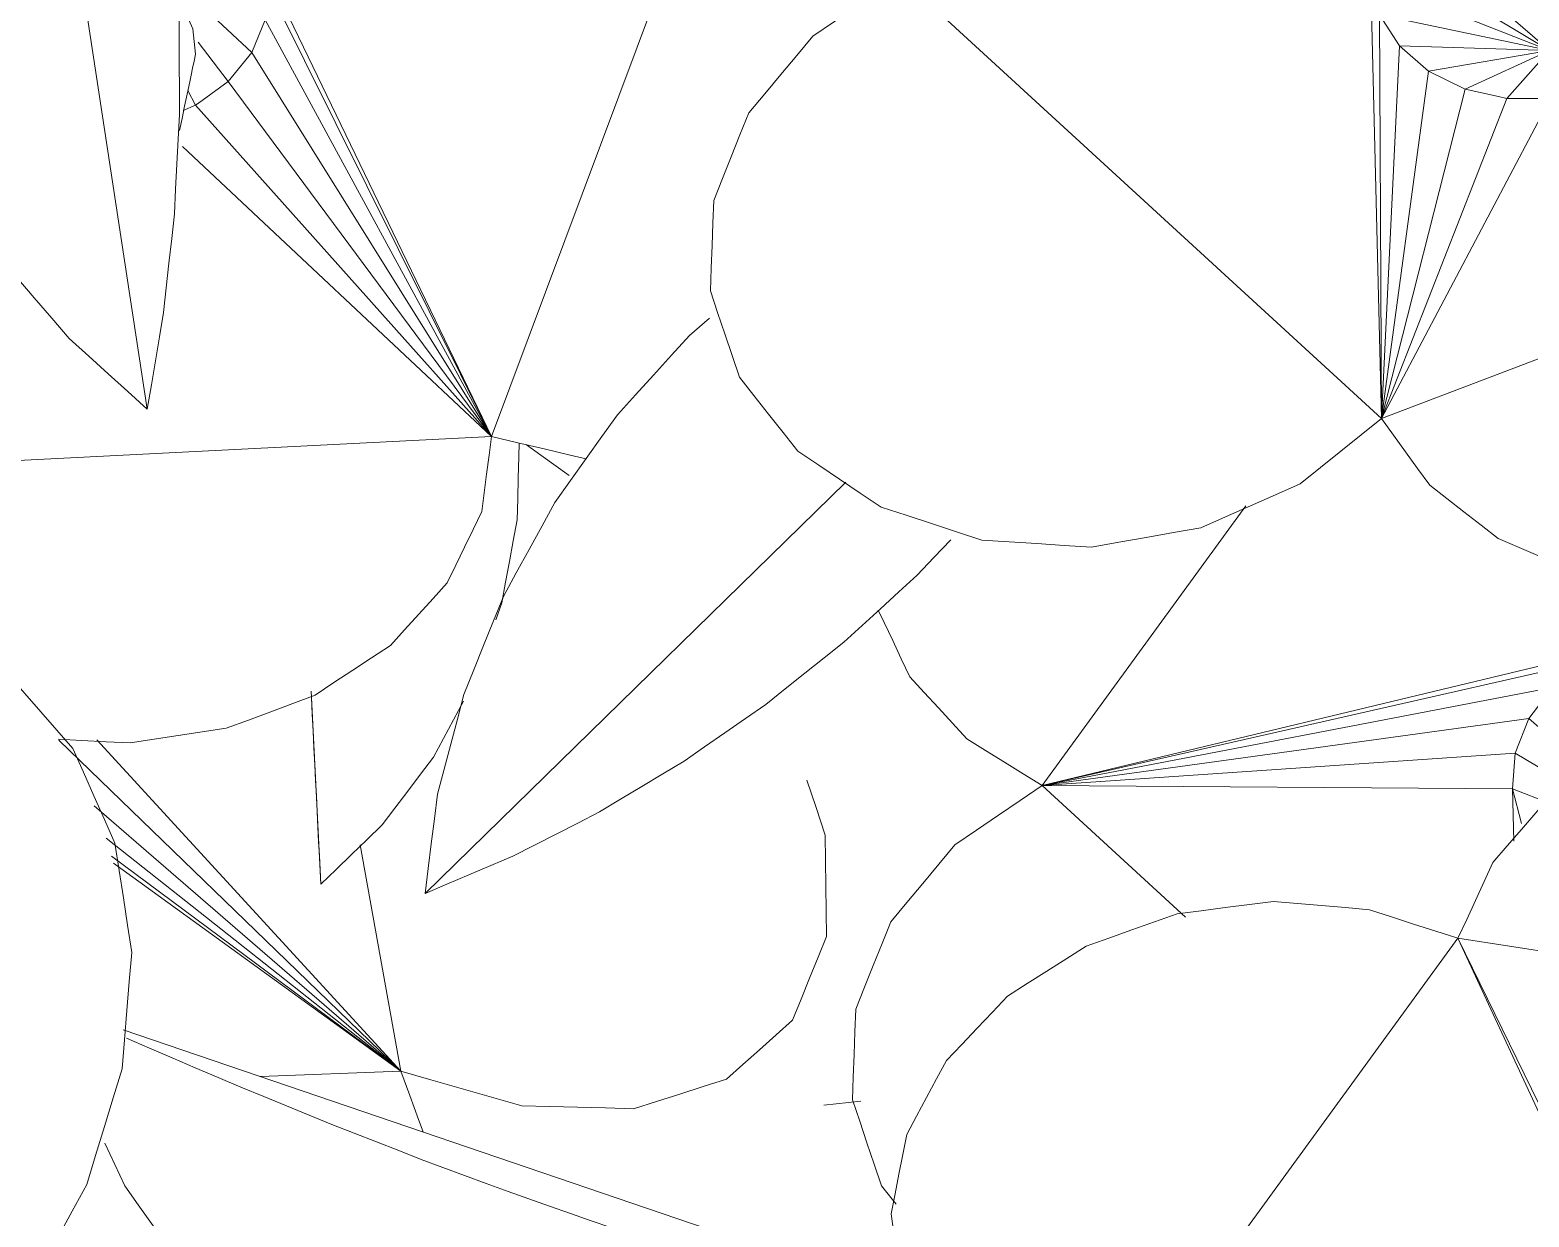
# Model space of a CAD drawing. Header units: metres. Extents: x -18.34 to -13.25, y -25.49 to -16.26.
# Drawn here: x -15.0666 to -14.9916, y -16.7791 to -16.7198 of the extents above; entities that cross this region are included whole.
import ezdxf

# ---------------------------------------------------------------- set-up
doc = ezdxf.new("R2010")
doc.units = ezdxf.units.M
doc.layers.add('Importações nas famílias', color=7, linetype='Continuous', lineweight=5)
doc.layers.add('Vegetação', color=7, linetype='Continuous', lineweight=5)

# ---------------------------------------------------------------- blocks, each defined once
blk = doc.blocks.new('Planta_pergolado_12200 - plantas pergolado_skp_Component_17-V1404-Pavimento 02 - Executivo')
at = {"layer": 'Importações nas famílias', "color": 9}
blk.add_line((0.05637, 0.166207), (0.056623, 0.165785), dxfattribs=at)
at = {"layer": 'Importações nas famílias', "color": 9, "flags": 128}
for points in [[(0.064989, 0.173789), (0.065806, 0.173926), (0.066623, 0.174062), (0.06744, 0.174198), (0.068257, 0.174334)], [(0.068257, 0.174334), (0.069064, 0.174091), (0.069871, 0.173848), (0.070678, 0.173605), (0.071485, 0.173362)], [(0.061961, 0.171774), (0.062718, 0.172278), (0.063475, 0.172782), (0.064232, 0.173286), (0.064989, 0.173789)], [(0.071485, 0.173362), (0.072213, 0.172761), (0.072941, 0.17216), (0.073669, 0.171558), (0.074397, 0.170957)], [(0.059431, 0.168461), (0.060064, 0.169289), (0.060696, 0.170118), (0.061329, 0.170946), (0.061961, 0.171774)], [(0.074397, 0.170957), (0.074983, 0.170048), (0.07557, 0.16914)], [(0.058523, 0.166297), (0.058977, 0.167379), (0.059431, 0.168461)], [(0.07887, 0.155103), (0.0788, 0.153809), (0.078765, 0.153151)]]:
    blk.add_lwpolyline(points, dxfattribs=at)
blk = doc.blocks.new('Planta_pergolado_12200 - plantas pergolado_skp_Component_16-V1405-Pavimento 02 - Executivo')
blk.add_blockref('Planta_pergolado_12200 - plantas pergolado_skp_Component_17-V1404-Pavimento 02 - Executivo', (0, 0))
blk = doc.blocks.new('Planta_pergolado_12200 - plantas pergolado_skp_-V1406-Pavimento 02 - Executivo')
blk.add_blockref('Planta_pergolado_12200 - plantas pergolado_skp_Component_16-V1405-Pavimento 02 - Executivo', (0, 0))
blk = doc.blocks.new('Planta_pergolado_12200 - plantas pergolado_skp_-V1407-Pavimento 02 - Executivo')
at = {"xscale": 1.254472261797389, "yscale": 1.254472261797389, "zscale": 1.254472261797389, "rotation": 44.99999999999149}
blk.add_blockref('Planta_pergolado_12200 - plantas pergolado_skp_-V1406-Pavimento 02 - Executivo', (0.101937, -0.102346), dxfattribs=at)
blk = doc.blocks.new('Planta_pergolado_12200 - plantas pergolado_skp_Component_17-V1492-Pavimento 02 - Executivo')
at = {"layer": 'Importações nas famílias', "color": 9}
for p, q in [((0.057615, 0.164133), (0.054179, 0.160187)), ((0.056944, 0.150919), (0.057615, 0.164133)), ((0.0571, 0.150697), (0.057615, 0.164133)), ((0.057501, 0.150127), (0.057615, 0.164133)), ((0.057615, 0.164133), (0.06325, 0.157661)), ((0.060142, 0.147549), (0.057615, 0.164133)), ((0.059244, 0.146459), (0.057615, 0.164133)), ((0.058167, 0.149023), (0.057615, 0.164133))]:
    blk.add_line(p, q, dxfattribs=at)
at = {"layer": 'Importações nas famílias', "color": 9, "flags": 128}
for points in [[(0.064989, 0.173789), (0.065806, 0.173926), (0.066623, 0.174062), (0.06744, 0.174198), (0.068257, 0.174334)], [(0.068257, 0.174334), (0.069064, 0.174091), (0.069871, 0.173848), (0.070678, 0.173605), (0.071485, 0.173362)], [(0.061961, 0.171774), (0.062718, 0.172278), (0.063475, 0.172782), (0.064232, 0.173286), (0.064989, 0.173789)], [(0.071485, 0.173362), (0.072213, 0.172761), (0.072941, 0.17216), (0.073669, 0.171558), (0.074397, 0.170957)], [(0.059431, 0.168461), (0.060064, 0.169289), (0.060696, 0.170118), (0.061329, 0.170946), (0.061961, 0.171774)], [(0.074397, 0.170957), (0.074983, 0.170048), (0.07557, 0.16914)], [(0.057615, 0.164133), (0.058069, 0.165215), (0.058523, 0.166297), (0.058977, 0.167379), (0.059431, 0.168461)], [(0.05637, 0.166207), (0.056623, 0.165785), (0.057119, 0.164959), (0.057615, 0.164133)], [(0.07887, 0.155103), (0.0788, 0.153809), (0.078765, 0.153151)]]:
    blk.add_lwpolyline(points, dxfattribs=at)
blk = doc.blocks.new('Planta_pergolado_12200 - plantas pergolado_skp_Component_16-V1493-Pavimento 02 - Executivo')
blk.add_blockref('Planta_pergolado_12200 - plantas pergolado_skp_Component_17-V1492-Pavimento 02 - Executivo', (0, 0))
blk = doc.blocks.new('Planta_pergolado_12200 - plantas pergolado_skp_-V1494-Pavimento 02 - Executivo')
blk.add_blockref('Planta_pergolado_12200 - plantas pergolado_skp_Component_16-V1493-Pavimento 02 - Executivo', (0, 0))
blk = doc.blocks.new('Planta_pergolado_12200 - plantas pergolado_skp_-V1495-Pavimento 02 - Executivo')
at = {"xscale": 1.254472261797389, "yscale": 1.254472261797389, "zscale": 1.254472261797389, "rotation": 44.99999999999149}
blk.add_blockref('Planta_pergolado_12200 - plantas pergolado_skp_-V1494-Pavimento 02 - Executivo', (0.101937, -0.102346), dxfattribs=at)
blk = doc.blocks.new('Planta_pergolado_12200 - plantas pergolado_skp_-V1496-Pavimento 02 - Executivo')
at = {"rotation": 89.9999999999999}
for name in ['Planta_pergolado_12200 - plantas pergolado_skp_-V1495-Pavimento 02 - Executivo', 'Planta_pergolado_12200 - plantas pergolado_skp_-V1407-Pavimento 02 - Executivo']:
    blk.add_blockref(name, (0.696245, 0.01573), dxfattribs=at)
blk = doc.blocks.new('Planta_pergolado_12200 - plantas pergolado_skp_-V1500-Pavimento 02 - Executivo')
at = {"layer": 'Importações nas famílias', "color": 9}
blk.add_line((0.083393, 0.032445), (0.083393, 0.03419), dxfattribs=at)
blk = doc.blocks.new('Planta_pergolado_12200 - plantas pergolado_skp_Component_12-V1598-Pavimento 02 - Executivo')
at = {"layer": 'Importações nas famílias', "color": 9}
for p, q in [((0.051337, 0.064301), (0.061931, 0.09341)), ((0.051178, 0.064593), (0.051416, 0.065492))]:
    blk.add_line(p, q, dxfattribs=at)
at = {"layer": 'Importações nas famílias', "color": 9, "flags": 128}
for points in [[(0.060912, 0.092398), (0.061147, 0.092841), (0.061382, 0.093283), (0.061617, 0.093726)], [(0.057366, 0.093281), (0.056558, 0.092838), (0.055719, 0.092378)], [(0.055719, 0.092378), (0.054975, 0.091814), (0.05423, 0.091249), (0.053485, 0.090685), (0.052741, 0.090121)], [(0.059918, 0.090309), (0.060167, 0.090831), (0.060415, 0.091353), (0.060664, 0.091876), (0.060912, 0.092398)], [(0.052741, 0.090121), (0.052108, 0.089466), (0.051623, 0.088964)], [(0.058881, 0.087923), (0.059141, 0.08852), (0.0594, 0.089116), (0.059659, 0.089712), (0.059918, 0.090309)], [(0.057813, 0.085268), (0.05808, 0.085932), (0.058347, 0.086596), (0.058614, 0.087259), (0.058881, 0.087923)], [(0.056725, 0.082373), (0.056997, 0.083097), (0.057269, 0.08382), (0.057541, 0.084544), (0.057813, 0.085268)], [(0.05563, 0.079269), (0.055904, 0.080045), (0.056178, 0.080821), (0.056452, 0.081597), (0.056725, 0.082373)], [(0.05454, 0.075992), (0.054812, 0.076812), (0.055085, 0.077631), (0.055357, 0.07845), (0.05563, 0.079269)], [(0.053466, 0.072578), (0.053734, 0.073432), (0.054003, 0.074285), (0.054271, 0.075139), (0.05454, 0.075992)], [(0.052421, 0.069065), (0.052682, 0.069944), (0.052943, 0.070822), (0.053205, 0.0717), (0.053466, 0.072578)], [(0.045897, 0.071316), (0.046135, 0.070486), (0.046372, 0.069656), (0.046609, 0.068826), (0.046846, 0.067996)], [(0.051416, 0.065492), (0.051667, 0.066385), (0.051919, 0.067279), (0.05217, 0.068172), (0.052421, 0.069065)], [(0.046846, 0.067996), (0.04723, 0.067205), (0.047613, 0.066414)]]:
    blk.add_lwpolyline(points, dxfattribs=at)
blk = doc.blocks.new('Planta_pergolado_12200 - plantas pergolado_skp_Component_16-V1600-Pavimento 02 - Executivo')
blk.add_blockref('Planta_pergolado_12200 - plantas pergolado_skp_Component_12-V1598-Pavimento 02 - Executivo', (0, 0))
blk = doc.blocks.new('Planta_pergolado_12200 - plantas pergolado_skp_-V1601-Pavimento 02 - Executivo')
blk.add_blockref('Planta_pergolado_12200 - plantas pergolado_skp_Component_16-V1600-Pavimento 02 - Executivo', (0, 0))
blk = doc.blocks.new('Planta_pergolado_12200 - plantas pergolado_skp_-V1602-Pavimento 02 - Executivo')
at = {"layer": 'Importações nas famílias', "color": 9}
blk.add_line((0.083393, 0.032445), (0.083393, 0.03419), dxfattribs=at)
at = {"xscale": 1.254472261797389, "yscale": 1.254472261797389, "zscale": 1.254472261797389, "rotation": 44.99999999999149}
blk.add_blockref('Planta_pergolado_12200 - plantas pergolado_skp_-V1601-Pavimento 02 - Executivo', (0.101937, -0.102346), dxfattribs=at)
blk = doc.blocks.new('Planta_pergolado_12200 - plantas pergolado_skp_-V1603-Pavimento 02 - Executivo')
at = {"rotation": 89.9999999999999}
for name in ['Planta_pergolado_12200 - plantas pergolado_skp_-V1602-Pavimento 02 - Executivo', 'Planta_pergolado_12200 - plantas pergolado_skp_-V1500-Pavimento 02 - Executivo']:
    blk.add_blockref(name, (0.696245, 0.01573), dxfattribs=at)
blk = doc.blocks.new('Planta_pergolado_12200 - plantas pergolado_skp_Component_12-V1758-Pavimento 02 - Executivo')
at = {"layer": 'Importações nas famílias', "color": 9}
for p, q in [((0.07651, 0.215075), (0.078361, 0.218825)), ((0.069203, 0.213509), (0.068645, 0.213033)), ((0.072729, 0.200081), (0.072994, 0.20027))]:
    blk.add_line(p, q, dxfattribs=at)
at = {"layer": 'Importações nas famílias', "color": 9, "flags": 128}
for points in [[(0.078361, 0.218825), (0.077512, 0.218409), (0.076662, 0.217993), (0.075813, 0.217577), (0.074964, 0.217161)], [(0.078239, 0.215636), (0.078269, 0.216433), (0.0783, 0.21723), (0.07833, 0.218027), (0.078361, 0.218825)], [(0.074964, 0.217161), (0.074195, 0.216715), (0.073425, 0.216268), (0.072656, 0.215822), (0.071887, 0.215375)], [(0.071887, 0.215375), (0.071216, 0.214909), (0.070545, 0.214442), (0.069874, 0.213975), (0.069203, 0.213509)], [(0.066917, 0.200854), (0.06747, 0.200671), (0.068024, 0.200489), (0.068578, 0.200306), (0.069132, 0.200123)], [(0.069132, 0.200123), (0.069445, 0.200023), (0.069759, 0.199923), (0.070072, 0.199822), (0.070386, 0.199722)], [(0.071589, 0.199708), (0.071874, 0.199801), (0.072159, 0.199894), (0.072444, 0.199988), (0.072729, 0.200081)], [(0.070386, 0.199722), (0.070687, 0.199719), (0.070987, 0.199715), (0.071288, 0.199712), (0.071589, 0.199708)]]:
    blk.add_lwpolyline(points, dxfattribs=at)
blk = doc.blocks.new('Planta_pergolado_12200 - plantas pergolado_skp_Component_17-V1761-Pavimento 02 - Executivo')
at = {"layer": 'Importações nas famílias', "color": 9}
for p, q in [((0.053129, 0.222713), (0.05111, 0.187879)), ((0.066171, 0.200785), (0.05111, 0.187879)), ((0.068013, 0.199974), (0.05111, 0.187879)), ((0.068013, 0.199974), (0.067832, 0.200573)), ((0.068013, 0.199974), (0.068745, 0.200251)), ((0.068202, 0.199646), (0.068013, 0.199974)), ((0.073844, 0.200236), (0.070187, 0.197091)), ((0.068202, 0.199646), (0.06895, 0.198343)), ((0.070931, 0.199534), (0.06895, 0.198343)), ((0.05111, 0.187879), (0.06895, 0.198343)), ((0.06895, 0.198343), (0.070187, 0.197091)), ((0.05111, 0.187879), (0.070187, 0.197091)), ((0.070187, 0.197091), (0.071639, 0.196303)), ((0.071639, 0.196303), (0.05111, 0.187879)), ((0.05111, 0.187879), (0.074784, 0.196298)), ((0.073207, 0.196033), (0.05111, 0.187879)), ((0.073879, 0.176428), (0.05111, 0.187879))]:
    blk.add_line(p, q, dxfattribs=at)
at = {"layer": 'Importações nas famílias', "color": 9, "flags": 128}
for points in [[(0.03868, 0.206231), (0.038859, 0.20735), (0.039039, 0.208469), (0.039215, 0.209565)], [(0.038876, 0.201691), (0.038827, 0.202826), (0.038778, 0.203961), (0.038729, 0.205096), (0.03868, 0.206231)], [(0.039976, 0.197397), (0.039701, 0.198471), (0.039426, 0.199544), (0.039151, 0.200618), (0.038876, 0.201691)], [(0.041902, 0.193641), (0.041421, 0.19458), (0.040939, 0.195519), (0.040457, 0.196458), (0.039976, 0.197397)], [(0.044525, 0.19068), (0.04387, 0.19142), (0.043214, 0.19216), (0.042558, 0.192901), (0.041902, 0.193641)], [(0.047666, 0.188714), (0.046881, 0.189206), (0.046096, 0.189697), (0.045311, 0.190188), (0.044525, 0.19068)], [(0.05111, 0.187879), (0.050249, 0.188088), (0.049388, 0.188296), (0.048527, 0.188505), (0.047666, 0.188714)], [(0.049596, 0.183586), (0.049851, 0.184309), (0.050271, 0.185499), (0.050691, 0.186689), (0.05111, 0.187879)]]:
    blk.add_lwpolyline(points, dxfattribs=at)
blk = doc.blocks.new('Planta_pergolado_12200 - plantas pergolado_skp_Component_16-V1762-Pavimento 02 - Executivo')
for name in ['Planta_pergolado_12200 - plantas pergolado_skp_Component_17-V1761-Pavimento 02 - Executivo', 'Planta_pergolado_12200 - plantas pergolado_skp_Component_12-V1758-Pavimento 02 - Executivo']:
    blk.add_blockref(name, (0, 0))
blk = doc.blocks.new('Planta_pergolado_12200 - plantas pergolado_skp_-V1798-Pavimento 02 - Executivo')
blk.add_blockref('Planta_pergolado_12200 - plantas pergolado_skp_Component_16-V1762-Pavimento 02 - Executivo', (0, 0))
blk = doc.blocks.new('Planta_pergolado_12200 - plantas pergolado_skp_-V1872-Pavimento 02 - Executivo')
at = {"rotation": 89.9999999999999}
blk.add_blockref('Planta_pergolado_12200 - plantas pergolado_skp_-V1798-Pavimento 02 - Executivo', (0.274037, 0.01573), dxfattribs=at)
blk = doc.blocks.new('Planta_pergolado_12200 - plantas pergolado_skp_Component_12-V714-Pavimento 02 - Executivo')
at = {"layer": 'Importações nas famílias', "color": 9}
for p, q in [((-0.151701, -0.235772), (-0.131145, -0.256811)), ((-0.159042, -0.243581), (-0.159907, -0.242582))]:
    blk.add_line(p, q, dxfattribs=at)
at = {"layer": 'Importações nas famílias', "color": 9, "flags": 128}
for points in [[(-0.14882, -0.230521), (-0.147935, -0.231367), (-0.147049, -0.232214)], [(-0.147049, -0.232214), (-0.146213, -0.233129), (-0.145377, -0.234045), (-0.144541, -0.23496), (-0.143705, -0.235875)], [(-0.143705, -0.235875), (-0.142927, -0.23685), (-0.14215, -0.237824), (-0.141372, -0.238798), (-0.140595, -0.239772)], [(-0.140595, -0.239772), (-0.139885, -0.240794), (-0.139175, -0.241816), (-0.138464, -0.242838), (-0.137754, -0.24386)], [(-0.155075, -0.247186), (-0.156067, -0.246285), (-0.157059, -0.245384), (-0.158051, -0.244483), (-0.159042, -0.243581)], [(-0.137754, -0.24386), (-0.137119, -0.244918), (-0.136484, -0.245977), (-0.135849, -0.247035), (-0.135214, -0.248094)], [(-0.150691, -0.250316), (-0.151787, -0.249533), (-0.152883, -0.248751), (-0.153979, -0.247969), (-0.155075, -0.247186)], [(-0.135214, -0.248094), (-0.134661, -0.249177), (-0.134109, -0.25026), (-0.133556, -0.251343), (-0.133003, -0.252427)], [(-0.145993, -0.252896), (-0.147168, -0.252251), (-0.148342, -0.251606), (-0.149516, -0.250961), (-0.150691, -0.250316)], [(-0.133003, -0.252427), (-0.132538, -0.253523), (-0.132074, -0.254619), (-0.13161, -0.255715), (-0.131145, -0.256811)], [(-0.141093, -0.254867), (-0.142318, -0.254374), (-0.143543, -0.253882), (-0.144768, -0.253389), (-0.145993, -0.252896)], [(-0.136105, -0.256182), (-0.137352, -0.255853), (-0.138599, -0.255525), (-0.139846, -0.255196), (-0.141093, -0.254867)], [(-0.131145, -0.256811), (-0.132385, -0.256653), (-0.133625, -0.256496), (-0.134865, -0.256339), (-0.136105, -0.256182)]]:
    blk.add_lwpolyline(points, dxfattribs=at)
blk = doc.blocks.new('Planta_pergolado_12200 - plantas pergolado_skp_Component_12-V749-Pavimento 02 - Executivo')
at = {"layer": 'Importações nas famílias', "color": 9}
blk.add_line((-0.095923, -0.200589), (-0.042963, -0.192484), dxfattribs=at)
at = {"layer": 'Importações nas famílias', "color": 9, "flags": 128}
for points in [[(-0.067583, -0.191204), (-0.066355, -0.191127), (-0.065126, -0.191051), (-0.063898, -0.190974), (-0.06267, -0.190898)], [(-0.06267, -0.190898), (-0.061426, -0.190892), (-0.060183, -0.190886), (-0.05894, -0.19088), (-0.057696, -0.190874)], [(-0.057696, -0.190874), (-0.056451, -0.190939), (-0.055207, -0.191003), (-0.053962, -0.191068), (-0.052717, -0.191133)], [(-0.07701, -0.192647), (-0.075852, -0.192432), (-0.074695, -0.192218), (-0.073538, -0.192004), (-0.072381, -0.191789)], [(-0.072381, -0.191789), (-0.071181, -0.191643), (-0.069982, -0.191497), (-0.068782, -0.19135), (-0.067583, -0.191204)], [(-0.052717, -0.191133), (-0.051485, -0.191267), (-0.050252, -0.191402), (-0.04902, -0.191537), (-0.047788, -0.191671)], [(-0.047788, -0.191671), (-0.046581, -0.191874), (-0.045375, -0.192078), (-0.044169, -0.192281), (-0.042963, -0.192484)], [(-0.042963, -0.192484), (-0.043845, -0.193461), (-0.044728, -0.194438), (-0.04561, -0.195416), (-0.046492, -0.196393)], [(-0.081419, -0.193767), (-0.080317, -0.193487), (-0.079214, -0.193207), (-0.078112, -0.192927), (-0.07701, -0.192647)], [(-0.085559, -0.195138), (-0.084524, -0.194796), (-0.083489, -0.194453), (-0.082454, -0.19411), (-0.081419, -0.193767)], [(-0.089384, -0.196745), (-0.088428, -0.196343), (-0.087471, -0.195941), (-0.086515, -0.19554), (-0.085559, -0.195138)], [(-0.092851, -0.198568), (-0.091985, -0.198112), (-0.091118, -0.197656), (-0.090251, -0.197201), (-0.089384, -0.196745)], [(-0.046492, -0.196393), (-0.047505, -0.197266), (-0.048518, -0.198139), (-0.049531, -0.199011), (-0.050543, -0.199884)], [(-0.095923, -0.200589), (-0.095155, -0.200084), (-0.094387, -0.199579), (-0.093619, -0.199073), (-0.092851, -0.198568)], [(-0.050543, -0.199884), (-0.051663, -0.200632), (-0.052782, -0.20138), (-0.053901, -0.202128), (-0.05502, -0.202876)], [(-0.092672, -0.203461), (-0.093484, -0.202743), (-0.094297, -0.202025), (-0.09511, -0.201307), (-0.095923, -0.200589)], [(-0.05502, -0.202876), (-0.05622, -0.203481), (-0.057419, -0.204086), (-0.058619, -0.204692), (-0.059818, -0.205297)], [(-0.088858, -0.205748), (-0.089811, -0.205176), (-0.090765, -0.204604), (-0.091718, -0.204032), (-0.092672, -0.203461)], [(-0.059818, -0.205297), (-0.06107, -0.205746), (-0.062322, -0.206194), (-0.063573, -0.206643), (-0.064825, -0.207092)], [(-0.084572, -0.207398), (-0.085643, -0.206986), (-0.086715, -0.206573), (-0.087787, -0.206161), (-0.088858, -0.205748)], [(-0.079913, -0.208373), (-0.081078, -0.208129), (-0.082242, -0.207886), (-0.083407, -0.207642), (-0.084572, -0.207398)], [(-0.064825, -0.207092), (-0.066099, -0.207373), (-0.067374, -0.207655), (-0.068648, -0.207936), (-0.069922, -0.208217)], [(-0.069922, -0.208217), (-0.07119, -0.208325), (-0.072457, -0.208433), (-0.073724, -0.20854), (-0.074992, -0.208648)], [(-0.074992, -0.208648), (-0.076222, -0.208579), (-0.077452, -0.20851), (-0.078683, -0.208441), (-0.079913, -0.208373)]]:
    blk.add_lwpolyline(points, dxfattribs=at)
blk = doc.blocks.new('Planta_pergolado_12200 - plantas pergolado_skp_Component_17-V719-Pavimento 02 - Executivo')
at = {"layer": 'Importações nas famílias', "color": 9, "flags": 128}
for points in [[(-0.128196, -0.271476), (-0.129561, -0.271685), (-0.130926, -0.271894), (-0.132292, -0.272104), (-0.133657, -0.272313)], [(-0.122374, -0.271957), (-0.12383, -0.271836), (-0.125285, -0.271716), (-0.12674, -0.271596), (-0.128196, -0.271476)], [(-0.11659, -0.273722), (-0.118036, -0.273281), (-0.119482, -0.272839), (-0.120928, -0.272398), (-0.122374, -0.271957)], [(-0.133657, -0.272313), (-0.13484, -0.272837), (-0.136022, -0.273362), (-0.137204, -0.273886), (-0.138387, -0.274411)], [(-0.111236, -0.276652), (-0.112575, -0.275919), (-0.113913, -0.275187), (-0.115251, -0.274454), (-0.11659, -0.273722)], [(-0.138387, -0.274411), (-0.139305, -0.275214), (-0.140224, -0.276018), (-0.141143, -0.276822), (-0.142062, -0.277626)]]:
    blk.add_lwpolyline(points, dxfattribs=at)
blk = doc.blocks.new('Planta_pergolado_12200 - plantas pergolado_skp_Component_16-V2034-Pavimento 02 - Executivo')
for name, p in [('Planta_pergolado_12200 - plantas pergolado_skp_Component_12-V714-Pavimento 02 - Executivo', (0, 0)), ('Planta_pergolado_12200 - plantas pergolado_skp_Component_17-V719-Pavimento 02 - Executivo', (0, 0)), ('Planta_pergolado_12200 - plantas pergolado_skp_Component_12-V749-Pavimento 02 - Executivo', (-0.112396, -0.078211))]:
    blk.add_blockref(name, p)
blk = doc.blocks.new('Planta_pergolado_12200 - plantas pergolado_skp_-V2058-Pavimento 02 - Executivo')
blk.add_blockref('Planta_pergolado_12200 - plantas pergolado_skp_Component_16-V2034-Pavimento 02 - Executivo', (0, 0))
blk = doc.blocks.new('Planta_pergolado_12200 - plantas pergolado_skp_-V2059-Pavimento 02 - Executivo')
blk.add_blockref('Planta_pergolado_12200 - plantas pergolado_skp_-V2058-Pavimento 02 - Executivo', (0, 0))
blk = doc.blocks.new('Planta_pergolado_12200 - plantas pergolado_skp_-V2183-Pavimento 02 - Executivo')
blk.add_blockref('Planta_pergolado_12200 - plantas pergolado_skp_-V2059-Pavimento 02 - Executivo', (0, 0))
blk = doc.blocks.new('Planta_pergolado_12200 - plantas pergolado_skp_Component_17-V2194-Pavimento 02 - Executivo')
at = {"layer": 'Importações nas famílias', "color": 9}
for p, q in [((-0.167729, -0.175278), (-0.154883, -0.208996)), ((-0.173284, -0.200591), (-0.180325, -0.208736)), ((-0.173284, -0.200591), (-0.178594, -0.209418)), ((-0.173284, -0.200591), (-0.176802, -0.209538)), ((-0.173284, -0.200591), (-0.175072, -0.209089)), ((-0.173284, -0.200591), (-0.173519, -0.2081)), ((-0.170891, -0.202729), (-0.173284, -0.200591)), ((-0.173284, -0.200591), (-0.171356, -0.204809)), ((-0.173284, -0.200591), (-0.172252, -0.206641)), ((-0.170891, -0.202729), (-0.170891, -0.200545)), ((-0.170891, -0.200545), (-0.154883, -0.208996)), ((-0.170985, -0.203148), (-0.170891, -0.202729)), ((-0.170891, -0.202729), (-0.154883, -0.208996)), ((-0.170985, -0.203148), (-0.171356, -0.204809)), ((-0.171356, -0.204809), (-0.172252, -0.206641)), ((-0.154883, -0.208996), (-0.171356, -0.204809)), ((-0.172252, -0.206641), (-0.173519, -0.2081)), ((-0.154883, -0.208996), (-0.172252, -0.206641)), ((-0.173519, -0.2081), (-0.175072, -0.209089)), ((-0.173519, -0.2081), (-0.154883, -0.208996)), ((-0.176971, -0.233065), (-0.154883, -0.208996)), ((-0.154883, -0.208996), (-0.176802, -0.209538)), ((-0.175072, -0.209089), (-0.154883, -0.208996))]:
    blk.add_line(p, q, dxfattribs=at)
at = {"layer": 'Importações nas famílias', "color": 9, "flags": 128}
for points in [[(-0.14889, -0.203159), (-0.148439, -0.20211), (-0.147987, -0.201061), (-0.147536, -0.200013), (-0.147085, -0.198964)], [(-0.151549, -0.206581), (-0.150885, -0.205726), (-0.15022, -0.20487), (-0.149555, -0.204015), (-0.14889, -0.203159)], [(-0.154883, -0.208996), (-0.154049, -0.208393), (-0.153216, -0.207789), (-0.152383, -0.207185), (-0.151549, -0.206581)], [(-0.151627, -0.213056), (-0.152441, -0.212041), (-0.153255, -0.211026), (-0.154069, -0.210011), (-0.154883, -0.208996)], [(-0.149422, -0.218028), (-0.149973, -0.216785), (-0.150524, -0.215542), (-0.151076, -0.214299), (-0.151627, -0.213056)], [(-0.148455, -0.22349), (-0.148697, -0.222125), (-0.148939, -0.220759), (-0.14918, -0.219394), (-0.149422, -0.218028)], [(-0.14881, -0.228973), (-0.148722, -0.227603), (-0.148633, -0.226232), (-0.148544, -0.224861), (-0.148455, -0.22349)], [(-0.150456, -0.23401), (-0.150045, -0.232751), (-0.149633, -0.231492), (-0.149222, -0.230233), (-0.14881, -0.228973)], [(-0.176971, -0.233065), (-0.176227, -0.234156), (-0.175483, -0.235248), (-0.17474, -0.236339), (-0.173996, -0.23743)], [(-0.153252, -0.23817), (-0.152553, -0.23713), (-0.151854, -0.23609), (-0.151155, -0.23505), (-0.150456, -0.23401)], [(-0.173996, -0.23743), (-0.173037, -0.238229), (-0.172078, -0.239028), (-0.17112, -0.239828), (-0.170161, -0.240627)], [(-0.15696, -0.241097), (-0.156033, -0.240365), (-0.155106, -0.239634), (-0.154179, -0.238902), (-0.153252, -0.23817)], [(-0.170161, -0.240627), (-0.169068, -0.241065), (-0.167976, -0.241503), (-0.166884, -0.241942), (-0.165792, -0.24238)], [(-0.161262, -0.242542), (-0.160187, -0.242181), (-0.159111, -0.24182), (-0.158036, -0.241458), (-0.15696, -0.241097)], [(-0.165792, -0.24238), (-0.164659, -0.242421), (-0.163527, -0.242461), (-0.162395, -0.242501), (-0.161262, -0.242542)]]:
    blk.add_lwpolyline(points, dxfattribs=at)
blk = doc.blocks.new('Planta_pergolado_12200 - plantas pergolado_skp_Component_16-V2195-Pavimento 02 - Executivo')
blk.add_blockref('Planta_pergolado_12200 - plantas pergolado_skp_Component_17-V2194-Pavimento 02 - Executivo', (0, 0))
blk = doc.blocks.new('Planta_pergolado_12200 - plantas pergolado_skp_Component_17-V2204-Pavimento 02 - Executivo')
at = {"layer": 'Importações nas famílias', "color": 9}
for p, q in [((-0.141949, -0.187743), (-0.143815, -0.185685)), ((-0.142709, -0.188618), (-0.144692, -0.186204)), ((-0.141102, -0.186553), (-0.141949, -0.187743)), ((-0.143605, -0.19045), (-0.146045, -0.186975)), ((-0.141442, -0.187158), (-0.141949, -0.187743)), ((-0.14407, -0.192529), (-0.146967, -0.187822)), ((-0.141949, -0.187743), (-0.142709, -0.188618)), ((-0.142709, -0.188618), (-0.143605, -0.19045)), ((-0.140913, -0.189505), (-0.142709, -0.188618)), ((-0.146454, -0.19046), (-0.145037, -0.192988)), ((-0.143605, -0.19045), (-0.14407, -0.192529)), ((-0.14049, -0.19133), (-0.143605, -0.19045)), ((-0.146397, -0.191616), (-0.145666, -0.192988)), ((-0.140051, -0.192873), (-0.14407, -0.192529)), ((-0.14407, -0.192529), (-0.14407, -0.193633)), ((-0.144716, -0.194773), (-0.143607, -0.196855)), ((-0.139664, -0.194233), (-0.14407, -0.194714)), ((-0.14407, -0.194714), (-0.143607, -0.196855)), ((-0.139107, -0.195447), (-0.143607, -0.196855)), ((-0.173933, -0.19591), (-0.173508, -0.196955)), ((-0.143607, -0.196855), (-0.14727, -0.198642)), ((-0.143607, -0.196855), (-0.143427, -0.197248)), ((-0.138499, -0.196535), (-0.142711, -0.198807)), ((-0.147403, -0.199092), (-0.143427, -0.197248)), ((-0.143427, -0.197248), (-0.142711, -0.198807)), ((-0.143427, -0.197248), (-0.136539, -0.225962)), ((-0.137925, -0.197591), (-0.141444, -0.200437)), ((-0.142711, -0.198807), (-0.141444, -0.200437)), ((-0.142711, -0.198807), (-0.136539, -0.225962)), ((-0.137329, -0.198668), (-0.139893, -0.201634)), ((-0.136517, -0.199581), (-0.138162, -0.202315)), ((-0.141444, -0.200437), (-0.139893, -0.201634)), ((-0.141444, -0.200437), (-0.136539, -0.225962)), ((-0.135633, -0.200561), (-0.13637, -0.202436)), ((-0.139893, -0.201634), (-0.138162, -0.202315)), ((-0.139893, -0.201634), (-0.136539, -0.225962)), ((-0.138162, -0.202315), (-0.13637, -0.202436)), ((-0.138162, -0.202315), (-0.136539, -0.225962)), ((-0.134639, -0.201986), (-0.13637, -0.202436)), ((-0.13637, -0.202436), (-0.136539, -0.225962)), ((-0.133755, -0.202371), (-0.13637, -0.202436)), ((-0.136539, -0.225962), (-0.150512, -0.215773)), ((-0.136539, -0.225962), (-0.129957, -0.218791)), ((-0.116528, -0.233995), (-0.115601, -0.233263))]:
    blk.add_line(p, q, dxfattribs=at)
at = {"layer": 'Importações nas famílias', "color": 9, "flags": 128}
for points in [[(-0.138875, -0.229725), (-0.138291, -0.228784), (-0.137707, -0.227844), (-0.137123, -0.226903), (-0.136539, -0.225962)], [(-0.136539, -0.225962), (-0.135795, -0.227054), (-0.135051, -0.228145), (-0.134308, -0.229237), (-0.133564, -0.230328)], [(-0.141964, -0.232567), (-0.141192, -0.231857), (-0.140419, -0.231146), (-0.139647, -0.230436), (-0.138875, -0.229725)], [(-0.133564, -0.230328), (-0.132605, -0.231127), (-0.131646, -0.231926), (-0.130687, -0.232725), (-0.129728, -0.233524)], [(-0.145305, -0.234156), (-0.144687, -0.233862), (-0.143779, -0.23343), (-0.142871, -0.232999), (-0.141964, -0.232567)], [(-0.129728, -0.233524), (-0.128636, -0.233963), (-0.127544, -0.234401), (-0.126452, -0.234839), (-0.125359, -0.235278)], [(-0.12083, -0.235439), (-0.119755, -0.235078), (-0.118679, -0.234717), (-0.117603, -0.234356), (-0.116528, -0.233995)], [(-0.125359, -0.235278), (-0.124227, -0.235318), (-0.123095, -0.235359), (-0.121962, -0.235399), (-0.12083, -0.235439)]]:
    blk.add_lwpolyline(points, dxfattribs=at)
blk = doc.blocks.new('Planta_pergolado_12200 - plantas pergolado_skp_Component_16-V2205-Pavimento 02 - Executivo')
blk.add_blockref('Planta_pergolado_12200 - plantas pergolado_skp_Component_17-V2204-Pavimento 02 - Executivo', (0, 0))
blk = doc.blocks.new('Planta_pergolado_12200 - plantas pergolado_skp_Component_12-V961-Pavimento 02 - Executivo')
at = {"layer": 'Importações nas famílias', "color": 9}
for p, q in [((-0.142528, -0.193834), (-0.146457, -0.193321)), ((-0.146316, -0.193591), (-0.145471, -0.193657))]:
    blk.add_line(p, q, dxfattribs=at)
at = {"layer": 'Importações nas famílias', "color": 9, "flags": 128}
for points in [[(-0.142528, -0.193834), (-0.143421, -0.194266), (-0.144314, -0.194697), (-0.145208, -0.195128), (-0.146101, -0.19556)], [(-0.145471, -0.193657), (-0.144735, -0.193702), (-0.143999, -0.193746), (-0.143264, -0.19379), (-0.142528, -0.193834)]]:
    blk.add_lwpolyline(points, dxfattribs=at)
blk = doc.blocks.new('Planta_pergolado_12200 - plantas pergolado_skp_Component_17-V2217-Pavimento 02 - Executivo')
at = {"layer": 'Importações nas famílias', "color": 9}
for p, q in [((-0.106487, -0.184947), (-0.107562, -0.186456)), ((-0.106444, -0.18501), (-0.107054, -0.185872)), ((-0.107562, -0.186456), (-0.108232, -0.185717)), ((-0.106219, -0.18534), (-0.107054, -0.185872)), ((-0.108321, -0.187332), (-0.109192, -0.186272)), ((-0.107562, -0.186456), (-0.108321, -0.187332)), ((-0.107054, -0.185872), (-0.107562, -0.186456)), ((-0.107054, -0.185872), (-0.10368, -0.188358)), ((-0.108321, -0.187332), (-0.109218, -0.189163)), ((-0.098684, -0.192094), (-0.108321, -0.187332)), ((-0.109218, -0.189163), (-0.109722, -0.188445)), ((-0.109682, -0.191243), (-0.110993, -0.189113)), ((-0.109218, -0.189163), (-0.109682, -0.191243)), ((-0.098539, -0.192181), (-0.109218, -0.189163)), ((-0.084304, -0.189474), (-0.082503, -0.194202)), ((-0.112207, -0.189958), (-0.109219, -0.195569)), ((-0.111787, -0.189672), (-0.109682, -0.193427)), ((-0.128901, -0.20517), (-0.126647, -0.190518)), ((-0.072716, -0.191624), (-0.072265, -0.190575)), ((-0.098464, -0.192202), (-0.109682, -0.191243)), ((-0.109682, -0.191243), (-0.109682, -0.193427)), ((-0.098464, -0.192202), (-0.109682, -0.193427)), ((-0.098464, -0.192202), (-0.109219, -0.195569)), ((-0.098464, -0.192202), (-0.108323, -0.197521)), ((-0.098464, -0.192202), (-0.107057, -0.199151)), ((-0.098464, -0.192202), (-0.105505, -0.200347)), ((-0.098464, -0.192202), (-0.103774, -0.201029)), ((-0.098464, -0.192202), (-0.101983, -0.201149)), ((-0.098464, -0.192202), (-0.100252, -0.2007)), ((-0.098464, -0.192202), (-0.0987, -0.199712)), ((-0.098464, -0.192202), (-0.096536, -0.19642)), ((-0.098464, -0.192202), (-0.097432, -0.198252)), ((-0.096072, -0.194341), (-0.097585, -0.192988)), ((-0.096072, -0.194341), (-0.096071, -0.192988)), ((-0.109682, -0.193427), (-0.109219, -0.195569)), ((-0.093706, -0.193405), (-0.088227, -0.196297)), ((-0.096165, -0.194759), (-0.096536, -0.19642)), ((-0.096165, -0.194759), (-0.096072, -0.194341)), ((-0.096072, -0.194341), (-0.08952, -0.196905)), ((-0.109219, -0.195569), (-0.128901, -0.20517)), ((-0.109219, -0.195569), (-0.109039, -0.195961)), ((-0.128901, -0.20517), (-0.109039, -0.195961)), ((-0.109039, -0.195961), (-0.108323, -0.197521)), ((-0.109039, -0.195961), (-0.102151, -0.224676)), ((-0.096536, -0.19642), (-0.097432, -0.198252)), ((-0.091285, -0.197755), (-0.096536, -0.19642)), ((-0.108323, -0.197521), (-0.107057, -0.199151)), ((-0.108323, -0.197521), (-0.102151, -0.224676)), ((-0.097432, -0.198252), (-0.0987, -0.199712)), ((-0.093124, -0.198836), (-0.097432, -0.198252)), ((-0.107057, -0.199151), (-0.105505, -0.200347)), ((-0.107057, -0.199151), (-0.102151, -0.224676)), ((-0.0987, -0.199712), (-0.100252, -0.2007)), ((-0.0987, -0.199712), (-0.095029, -0.199888)), ((-0.105505, -0.200347), (-0.103774, -0.201029)), ((-0.105505, -0.200347), (-0.102151, -0.224676)), ((-0.100252, -0.2007), (-0.101983, -0.201149)), ((-0.100252, -0.2007), (-0.09582, -0.20068)), ((-0.103774, -0.201029), (-0.101983, -0.201149)), ((-0.103774, -0.201029), (-0.102151, -0.224676)), ((-0.101983, -0.201149), (-0.102151, -0.224676)), ((-0.095471, -0.200988), (-0.101983, -0.201149)), ((-0.102151, -0.224676), (-0.128901, -0.20517)), ((-0.102151, -0.224676), (-0.085787, -0.206845)), ((-0.074602, -0.20964), (-0.075119, -0.208474))]:
    blk.add_line(p, q, dxfattribs=at)
at = {"layer": 'Importações nas famílias', "color": 9, "flags": 128}
for points in [[(-0.071438, -0.185891), (-0.07149, -0.184678), (-0.071541, -0.183465), (-0.071573, -0.182719)], [(-0.141141, -0.183928), (-0.141193, -0.185134), (-0.141245, -0.18634), (-0.141298, -0.187546)], [(-0.072265, -0.190575), (-0.072058, -0.189404), (-0.071851, -0.188233), (-0.071645, -0.187062), (-0.071438, -0.185891)], [(-0.141298, -0.187546), (-0.141091, -0.188745), (-0.140885, -0.189943), (-0.140679, -0.191142), (-0.140473, -0.19234)], [(-0.140473, -0.19234), (-0.140022, -0.19345), (-0.139571, -0.194559), (-0.13912, -0.195669), (-0.13867, -0.196778)], [(-0.13867, -0.196778), (-0.138005, -0.197723), (-0.137341, -0.198668), (-0.136676, -0.199612), (-0.136012, -0.200557)], [(-0.136012, -0.200557), (-0.135179, -0.201273), (-0.134346, -0.201988), (-0.133513, -0.202704), (-0.13268, -0.203419)], [(-0.13268, -0.203419), (-0.131735, -0.203857), (-0.13079, -0.204295), (-0.129845, -0.204732), (-0.128901, -0.20517)], [(-0.128901, -0.20517), (-0.129257, -0.206277), (-0.129613, -0.207384), (-0.12997, -0.208491), (-0.130326, -0.209597)], [(-0.130326, -0.209597), (-0.13043, -0.210795), (-0.130534, -0.211993), (-0.130638, -0.21319), (-0.130742, -0.214388)], [(-0.073636, -0.215101), (-0.073877, -0.213736), (-0.074119, -0.21237), (-0.07436, -0.211005), (-0.074602, -0.20964)], [(-0.130742, -0.214388), (-0.130587, -0.215595), (-0.130432, -0.216801), (-0.130277, -0.218008), (-0.130122, -0.219215)], [(-0.07399, -0.220585), (-0.073902, -0.219214), (-0.073813, -0.217843), (-0.073724, -0.216472), (-0.073636, -0.215101)], [(-0.130122, -0.219215), (-0.129718, -0.220348), (-0.129314, -0.221482), (-0.12891, -0.222616), (-0.128506, -0.223749)], [(-0.075636, -0.225621), (-0.075225, -0.224362), (-0.074813, -0.223103), (-0.074402, -0.221844), (-0.07399, -0.220585)], [(-0.128506, -0.223749), (-0.127881, -0.224732), (-0.127256, -0.225716), (-0.126631, -0.226699), (-0.126007, -0.227682)], [(-0.104487, -0.228439), (-0.103903, -0.227498), (-0.103319, -0.226557), (-0.102735, -0.225617), (-0.102151, -0.224676)], [(-0.102151, -0.224676), (-0.101407, -0.225767), (-0.100664, -0.226859), (-0.09992, -0.22795), (-0.099176, -0.229042)], [(-0.078433, -0.229781), (-0.077734, -0.228741), (-0.077034, -0.227701), (-0.076335, -0.226661), (-0.075636, -0.225621)], [(-0.126007, -0.227682), (-0.125203, -0.228448), (-0.124399, -0.229214), (-0.123596, -0.22998), (-0.122792, -0.230745)], [(-0.107576, -0.231281), (-0.106804, -0.23057), (-0.106032, -0.22986), (-0.10526, -0.229149), (-0.104487, -0.228439)], [(-0.099176, -0.229042), (-0.098217, -0.229841), (-0.097259, -0.23064), (-0.0963, -0.231439), (-0.095341, -0.232238)], [(-0.08214, -0.232708), (-0.081213, -0.231977), (-0.080286, -0.231245), (-0.079359, -0.230513), (-0.078433, -0.229781)], [(-0.122792, -0.230745), (-0.121865, -0.231242), (-0.120938, -0.231738), (-0.12001, -0.232234), (-0.119083, -0.232731)], [(-0.111207, -0.233008), (-0.110299, -0.232576), (-0.109391, -0.232144), (-0.108484, -0.231712), (-0.107576, -0.231281)], [(-0.095341, -0.232238), (-0.094248, -0.232676), (-0.093156, -0.233115), (-0.092064, -0.233553), (-0.090972, -0.233992)], [(-0.119083, -0.232731), (-0.118095, -0.232923), (-0.117107, -0.233116), (-0.116119, -0.233309), (-0.115131, -0.233502)], [(-0.115131, -0.233502), (-0.11415, -0.233379), (-0.113169, -0.233255), (-0.112188, -0.233131), (-0.111207, -0.233008)], [(-0.086442, -0.234153), (-0.085367, -0.233792), (-0.084291, -0.233431), (-0.083216, -0.23307), (-0.08214, -0.232708)], [(-0.090972, -0.233992), (-0.089839, -0.234032), (-0.088707, -0.234072), (-0.087575, -0.234113), (-0.086442, -0.234153)]]:
    blk.add_lwpolyline(points, dxfattribs=at)
blk = doc.blocks.new('Planta_pergolado_12200 - plantas pergolado_skp_Component_16-V2218-Pavimento 02 - Executivo')
for name, p in [('Planta_pergolado_12200 - plantas pergolado_skp_Component_17-V2217-Pavimento 02 - Executivo', (0, 0)), ('Planta_pergolado_12200 - plantas pergolado_skp_Component_12-V961-Pavimento 02 - Executivo', (0.07482, 0.008389))]:
    blk.add_blockref(name, p)
blk = doc.blocks.new('Planta_pergolado_12200 - plantas pergolado_skp_Component_12-V979-Pavimento 02 - Executivo')
at = {"layer": 'Importações nas famílias', "color": 9}
for p, q in [((-0.145666, -0.252978), (-0.144821, -0.253276)), ((-0.131604, -0.262021), (-0.141249, -0.262508))]:
    blk.add_line(p, q, dxfattribs=at)
at = {"layer": 'Importações nas famílias', "color": 9, "flags": 128}
for points in [[(-0.153659, -0.252101), (-0.152975, -0.25212), (-0.151922, -0.252149), (-0.150868, -0.252178), (-0.149815, -0.252207)], [(-0.149815, -0.252207), (-0.148777, -0.2524), (-0.14774, -0.252592), (-0.146703, -0.252785), (-0.145666, -0.252978)], [(-0.140748, -0.254887), (-0.139816, -0.255389), (-0.138883, -0.255892), (-0.137951, -0.256394)], [(-0.137951, -0.256394), (-0.137105, -0.257035), (-0.136258, -0.257677), (-0.135412, -0.258318), (-0.134566, -0.258959)], [(-0.134566, -0.258959), (-0.133826, -0.259725), (-0.133085, -0.26049), (-0.132345, -0.261255), (-0.131604, -0.262021)], [(-0.134452, -0.262165), (-0.135233, -0.262204), (-0.136013, -0.262244), (-0.136794, -0.262283), (-0.137575, -0.262323)], [(-0.131604, -0.262021), (-0.132316, -0.262057), (-0.133028, -0.262093), (-0.13374, -0.262129), (-0.134452, -0.262165)], [(-0.137575, -0.262323), (-0.138416, -0.262365), (-0.139256, -0.262408), (-0.140097, -0.26245), (-0.140938, -0.262493)]]:
    blk.add_lwpolyline(points, dxfattribs=at)
blk = doc.blocks.new('Planta_pergolado_12200 - plantas pergolado_skp_Component_16-V2221-Pavimento 02 - Executivo')
blk.add_blockref('Planta_pergolado_12200 - plantas pergolado_skp_Component_12-V979-Pavimento 02 - Executivo', (0, 0))
blk = doc.blocks.new('Planta_pergolado_12200 - plantas pergolado_skp_-V2250-Pavimento 02 - Executivo')
for name in ['Planta_pergolado_12200 - plantas pergolado_skp_Component_16-V2195-Pavimento 02 - Executivo', 'Planta_pergolado_12200 - plantas pergolado_skp_Component_16-V2218-Pavimento 02 - Executivo', 'Planta_pergolado_12200 - plantas pergolado_skp_Component_16-V2205-Pavimento 02 - Executivo', 'Planta_pergolado_12200 - plantas pergolado_skp_Component_16-V2221-Pavimento 02 - Executivo']:
    blk.add_blockref(name, (0, 0))
blk = doc.blocks.new('Planta_pergolado_12200 - plantas pergolado_skp_-V2476-Pavimento 02 - Executivo')
blk.add_blockref('Planta_pergolado_12200 - plantas pergolado_skp_-V2250-Pavimento 02 - Executivo', (0, 0))
blk = doc.blocks.new('Planta_pergolado_12200 - Planta_pergolado_12200-V2477-Pavimento 02 - Executivo')
at = {"xscale": 1.068436298615139, "yscale": 1.068436298615139, "zscale": -1.068436298615139, "rotation": 96.20000000000395}
blk.add_blockref('Planta_pergolado_12200 - plantas pergolado_skp_-V1872-Pavimento 02 - Executivo', (-0.073046, -0.337289), dxfattribs=at)
at = {"extrusion": (0, 0, -1), "xscale": 1.068436298615139, "yscale": 1.068436298615139, "zscale": -1.068436298615139, "rotation": 263.7999999999961}
for name, p in [('Planta_pergolado_12200 - plantas pergolado_skp_-V1603-Pavimento 02 - Executivo', (0.091864, 0.479646)), ('Planta_pergolado_12200 - plantas pergolado_skp_-V1496-Pavimento 02 - Executivo', (0.167087, 0.38397))]:
    blk.add_blockref(name, p, dxfattribs=at)
for name in ['Planta_pergolado_12200 - plantas pergolado_skp_-V2476-Pavimento 02 - Executivo', 'Planta_pergolado_12200 - plantas pergolado_skp_-V2183-Pavimento 02 - Executivo']:
    blk.add_blockref(name, (0, 0))

msp = doc.modelspace()

# ---------------------------------------------------------------- block references
at = {"layer": 'Vegetação', "color": 9, "rotation": 270.0000000000001}
msp.add_blockref('Planta_pergolado_12200 - Planta_pergolado_12200-V2477-Pavimento 02 - Executivo', (-14.79, -16.894101), dxfattribs=at)

doc.saveas('drawing.dxf')
